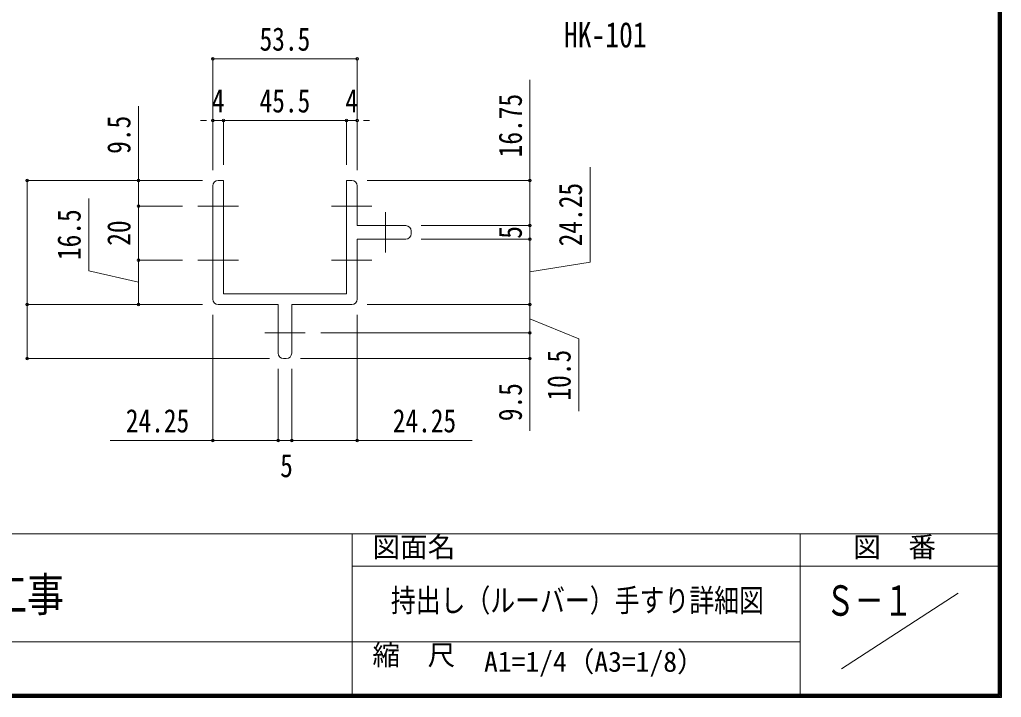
# Model space of a CAD drawing. Units: millimetres at full size; details may follow other scales. Extents: x -1603 to 1599, y -1129 to 1133.
# Drawn here: x 872 to 1599, y -1129 to -627 of the extents above; entities that cross this region are included whole.
import ezdxf
from ezdxf.enums import TextEntityAlignment as Align

# ---------------------------------------------------------------- set-up
doc = ezdxf.new("R2010")
doc.units = ezdxf.units.MM
doc.header["$LTSCALE"] = 4
doc.header["$PDMODE"] = 32
doc.header["$PDSIZE"] = 2
for name, color, linetype, lineweight in [('0-0_0', 7, 'Continuous', 18), ('0-1_1手摺寸法', 3, 'Continuous', 18), ('0-8_4アルミ', 6, 'Continuous', 18), ('0-F_WAKU', 7, 'Continuous', 18)]:
    doc.layers.add(name, color=color, linetype=linetype, lineweight=lineweight)
doc.layers.add('0-D_MOJI', color=6, linetype='Continuous')
doc.styles.add('ＭＳ ゴシック', font='')
doc.styles.get('ＭＳ ゴシック').set_extended_font_data('MS Gothic')

msp = doc.modelspace()

# ---------------------------------------------------------------- linework, layer by layer
at = {"layer": '0-1_1手摺寸法'}
for p, q in [((1014.71, -738.827), (1014.71, -656.265)), ((1121.71, -656.265), (1014.71, -656.265)), ((1019.31, -656.265), (1117.11, -656.265)), ((1121.71, -738.827), (1121.71, -656.265)), ((1249.76, -671.896), (1249.76, -746.327)), ((1010.11, -702.034), (1005.51, -702.034)), ((1014.71, -738.827), (1014.71, -702.034)), ((1022.71, -734.827), (1022.71, -702.034)), ((1113.71, -702.034), (1022.71, -702.034)), ((1022.71, -734.827), (1022.71, -702.034)), ((1027.31, -702.034), (1109.11, -702.034)), ((1027.31, -702.034), (1031.91, -702.034)), ((1109.11, -702.034), (1104.51, -702.034)), ((1113.71, -734.827), (1113.71, -702.034)), ((1113.71, -734.827), (1113.71, -702.034)), ((1121.71, -738.827), (1121.71, -702.034)), ((1126.31, -702.034), (1130.91, -702.034)), ((959.707, -741.727), (959.707, -737.127)), ((1007.21, -746.327), (877.095, -746.327)), ((877.095, -838.327), (877.095, -746.327)), ((1007.21, -746.327), (959.707, -746.327)), ((1129.21, -746.327), (1249.76, -746.327)), ((1249.76, -779.827), (1249.76, -746.327)), ((877.095, -750.927), (877.095, -833.727)), ((1249.76, -750.927), (1249.76, -775.227)), ((992.21, -765.327), (959.707, -765.327)), ((992.21, -765.327), (959.707, -765.327)), ((959.707, -805.327), (959.707, -765.327)), ((959.707, -769.927), (959.707, -774.527)), ((959.707, -769.927), (959.707, -800.727)), ((1249.76, -775.227), (1249.76, -770.627)), ((1169.21, -779.827), (1249.76, -779.827)), ((1169.21, -779.827), (1249.76, -779.827)), ((1169.21, -789.827), (1249.76, -789.827)), ((1169.21, -789.827), (1249.76, -789.827)), ((1249.76, -838.327), (1249.76, -789.827)), ((1249.76, -794.427), (1249.76, -799.027)), ((1249.76, -794.427), (1249.76, -833.727)), ((992.21, -805.327), (959.707, -805.327)), ((959.707, -838.327), (959.707, -805.327)), ((992.21, -805.327), (959.707, -805.327)), ((959.707, -809.927), (959.707, -833.727)), ((1007.21, -838.327), (877.095, -838.327)), ((877.095, -878.327), (877.095, -838.327)), ((1007.21, -838.327), (877.095, -838.327)), ((877.095, -842.927), (877.095, -873.727)), ((1007.21, -838.327), (959.707, -838.327)), ((1129.21, -838.327), (1249.76, -838.327)), ((1129.21, -838.327), (1249.76, -838.327)), ((1249.76, -859.327), (1249.76, -838.327)), ((1249.76, -842.927), (1249.76, -854.727)), ((1014.71, -845.827), (1014.71, -938.966)), ((1121.71, -845.827), (1121.71, -938.966)), ((1249.76, -854.727), (1249.76, -850.127)), ((1094.71, -859.327), (1249.76, -859.327)), ((1094.71, -859.327), (1249.76, -859.327)), ((1249.76, -859.327), (1249.76, -878.327)), ((1056.71, -878.327), (877.095, -878.327)), ((1079.71, -878.327), (1249.76, -878.327)), ((1249.76, -931.698), (1249.76, -878.327)), ((1063.21, -885.827), (1063.21, -938.966)), ((1063.21, -885.827), (1063.21, -938.966)), ((1073.21, -885.827), (1073.21, -938.966)), ((1073.21, -885.827), (1073.21, -938.966)), ((1249.76, -882.927), (1249.76, -887.527)), ((938.631, -938.966), (1014.71, -938.966)), ((1063.21, -938.966), (1014.71, -938.966)), ((1019.31, -938.966), (1058.61, -938.966)), ((1058.61, -938.966), (1054.01, -938.966)), ((1077.81, -938.966), (1117.11, -938.966)), ((1077.81, -938.966), (1082.41, -938.966))]:
    msp.add_line(p, q, dxfattribs=at)
for points in [[(959.707, -691.365), (959.707, -746.327), (959.707, -765.327)], [(1014.71, -702.034), (1022.71, -702.034), (1014.71, -702.034)], [(1113.71, -702.034), (1121.71, -702.034), (1113.71, -702.034)], [(1249.76, -814.077), (1294.415, -806.823), (1294.415, -736.443)], [(959.707, -746.327), (959.707, -765.327), (959.707, -746.327)], [(959.707, -821.827), (922.787, -813.265), (922.787, -759.708)], [(1249.76, -779.827), (1249.76, -789.827), (1249.76, -779.827)], [(1249.76, -848.827), (1285.9, -863.788), (1285.9, -917.345)], [(1249.76, -859.327), (1249.76, -878.327), (1249.76, -859.327)], [(1063.21, -938.966), (1073.21, -938.966), (1063.21, -938.966)], [(1206.824, -938.966), (1121.71, -938.966), (1073.21, -938.966)]]:
    msp.add_lwpolyline(points, dxfattribs=at)
for p in [(1014.71, -656.265), (1121.71, -656.265), (1014.71, -702.034), (1022.71, -702.034), (1113.71, -702.034), (1121.71, -702.034), (877.095, -746.327), (959.707, -746.327), (1249.76, -746.327), (959.707, -765.327), (1249.76, -779.827), (1249.76, -789.827), (959.707, -805.327), (877.095, -838.327), (959.707, -838.327), (1249.76, -838.327), (1249.76, -859.327), (877.095, -878.327), (1249.76, -878.327), (1014.71, -938.966), (1063.21, -938.966), (1073.21, -938.966), (1121.71, -938.966)]:
    msp.add_point(p, dxfattribs=at)
at = {"layer": '0-8_4アルミ'}
for p, q in [((1018.71, -746.327), (1022.71, -746.327)), ((1022.71, -746.327), (1022.71, -830.327)), ((1113.71, -746.327), (1113.71, -830.327)), ((1113.71, -746.327), (1117.71, -746.327)), ((1014.71, -750.327), (1014.71, -834.327)), ((1121.71, -750.327), (1121.71, -779.827)), ((1003.71, -765.327), (1033.71, -765.327)), ((1132.71, -765.327), (1102.71, -765.327)), ((1142.71, -799.827), (1142.71, -769.827)), ((1121.71, -779.827), (1157.71, -779.827)), ((1161.71, -785.827), (1161.71, -783.827)), ((1121.71, -789.827), (1121.71, -834.327)), ((1121.71, -789.827), (1157.71, -789.827)), ((1003.71, -805.327), (1033.71, -805.327)), ((1132.71, -805.327), (1102.71, -805.327)), ((1022.71, -830.327), (1113.71, -830.327)), ((1018.71, -838.327), (1063.21, -838.327)), ((1063.21, -838.327), (1063.21, -874.327)), ((1073.21, -838.327), (1117.71, -838.327)), ((1073.21, -838.327), (1073.21, -874.327)), ((1053.21, -859.327), (1083.21, -859.327)), ((1067.21, -878.327), (1069.21, -878.327))]:
    msp.add_line(p, q, dxfattribs=at)
for centre, start, end in [((1018.71, -750.327), 90, 180), ((1117.71, -750.327), 0, 90), ((1157.71, -783.827), 0, 90), ((1157.71, -785.827), 270, 0), ((1018.71, -834.327), 180, 270), ((1117.71, -834.327), 270, 0), ((1067.21, -874.327), 180, 270), ((1069.21, -874.327), 270, 0)]:
    msp.add_arc(centre, 4, start, end, dxfattribs=at)
at = {"layer": '0-F_WAKU'}
for p, q in [((1596.719, -1126.785), (1596.719, 1130.815)), ((1597.319, -1127.385), (1597.319, 1131.415)), ((1597.919, -1127.985), (1597.919, 1132.015)), ((1598.519, -1128.585), (1598.519, 1132.615)), ((1599.119, -1129.185), (1599.119, 1133.215)), ((-1602.081, -1007.985), (1597.919, -1007.985)), ((1117.919, -1007.985), (1117.919, -1127.985)), ((1449.919, -1007.985), (1449.919, -1127.985)), ((1117.919, -1031.985), (1597.919, -1031.985)), ((1480.752, -1107.985), (1567.086, -1051.985)), ((441.919, -1087.985), (1449.919, -1087.985)), ((-1601.481, -1127.385), (1597.319, -1127.385)), ((-1600.881, -1126.785), (1596.719, -1126.785)), ((-1603.281, -1129.185), (1599.119, -1129.185)), ((-1602.681, -1128.585), (1598.519, -1128.585)), ((-1602.081, -1127.985), (1597.919, -1127.985))]:
    msp.add_line(p, q, dxfattribs=at)

# ---------------------------------------------------------------- texts
at = {"layer": '0-0_0', "style": 'ＭＳ ゴシック'}
for s, height, width, p in [('HK-101', 18.77, 0.8, (1274.948, -653.476)), ('（仮称）＊＊＊＊＊＊新築工事', 25.02, 0.8, (522.164, -1073.012)), ('持出し（ルーバー）手すり詳細図', 16.89, 0.8, (1146.668, -1070.893)), ('Ｓ－１', 22.52, 0.7, (1468.936, -1075.498))]:
    msp.add_text(s, height=height, dxfattribs=dict(at, width=width)).set_placement(p, align=Align.BOTTOM_LEFT)
msp.add_text('A1=1/4（A3=1/8）', height=15.01, dxfattribs=at).set_placement((1215.764, -1114.744), align=Align.BOTTOM_LEFT)
at = {"layer": '0-1_1手摺寸法', "color": 7, "style": 'ＭＳ ゴシック', "width": 0.8}
for s, p in [('53.5', (1049.369, -655.446)), ('4', (1014, -701.215)), ('45.5', (1049.369, -701.215)), ('4', (1113, -701.215)), ('24.25', (950.269, -938.147)), ('24.25', (1148.082, -938.147)), ('5', (1064.666, -971.293))]:
    msp.add_text(s, height=17.27, dxfattribs=at).set_placement(p, align=Align.BOTTOM_LEFT)
for s, p in [('16.75', (1248.942, -729.236)), ('9.5', (958.888, -726.667)), ('24.25', (1293.596, -795.185)), ('16.5', (921.968, -805.328)), ('20', (958.888, -794.748)), ('5', (1248.942, -789.538)), ('10.5', (1285.082, -909.408)), ('9.5', (1248.942, -924.658))]:
    msp.add_text(s, height=17.27, rotation=90, dxfattribs=at).set_placement(p, align=Align.BOTTOM_LEFT)
at = {"layer": '0-D_MOJI', "style": 'ＭＳ ゴシック'}
for s, p in [('図面名', (1133.026, -1029.827)), ('図  番', (1489.342, -1029.827)), ('縮  尺', (1133.026, -1109.827))]:
    msp.add_text(s, height=15.01, dxfattribs=at).set_placement(p, align=Align.BOTTOM_LEFT)

doc.saveas('drawing.dxf')
